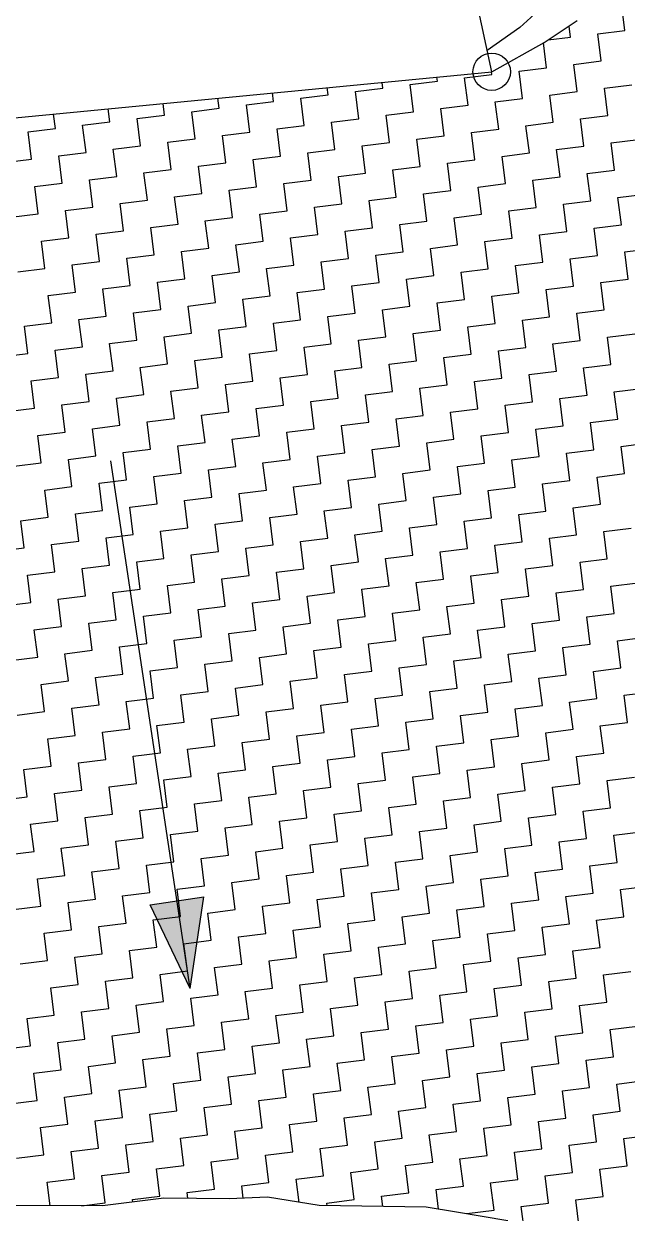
# Model space of a CAD drawing. Header units: metres. Extents: x 286056 to 292206, y 2024114 to 2027347.
# Drawn here: x 290969.5 to 291182.1, y 2025983.3 to 2026402.6 of the extents above; entities that cross this region are included whole.
import ezdxf

# ---------------------------------------------------------------- set-up
doc = ezdxf.new("R2010")
doc.units = ezdxf.units.M
doc.header["$LTSCALE"] = 0.3
doc.header["$MEASUREMENT"] = 0
for name, color, linetype in [('LINE_WATER', 4, 'Continuous'), ('POLY_HATCH', 12, 'Continuous'), ('V_BOUND_LINE', 7, 'Continuous')]:
    doc.layers.add(name, color=color, linetype=linetype)

# ---------------------------------------------------------------- blocks, each defined once
blk = doc.blocks.new('13')
h = blk.add_hatch(color=256)
h.paths.add_polyline_path([(623.67, 328.224), (622.439, 328.193), (623.773, 324.198)])
h.paths.add_polyline_path([(623.773, 324.198), (624.902, 328.255), (623.67, 328.224)])
for points in [[(623.773, 324.198), (623.155, 348.451)], [(622.439, 328.193), (624.902, 328.255)], [(623.773, 324.198), (622.439, 328.193)], [(623.773, 324.198), (624.902, 328.255)]]:
    blk.add_lwpolyline(points)
blk.add_circle((642.504, 363.876), 0.851)
at = {"layer": 'LINE_WATER'}
for p, q in [((646.179, 367.25), (644.02, 365.708)), ((644.02, 365.708), (642.419, 364.855))]:
    blk.add_line(p, q, dxfattribs=at)
at = {"layer": 'POLY_HATCH', "linetype": 'Continuous'}
for p, q in [((648.75, 365), (648.75, 366.25)), ((646.25, 365), (646.25, 365.508)), ((645, 363.75), (645, 364.887)), ((645.233, 365), (646.25, 365)), ((647.5, 365), (648.75, 365)), ((647.5, 363.75), (647.5, 365)), ((622.5, 363.75), (622.5, 364.414)), ((625, 363.75), (625, 364.347)), ((627.5, 363.75), (627.5, 364.279)), ((630, 363.75), (630, 364.212)), ((632.5, 363.75), (632.5, 364.145)), ((635, 363.75), (635, 364.078)), ((637.5, 363.75), (637.5, 364.01)), ((621.25, 363.75), (622.5, 363.75)), ((621.25, 362.5), (621.25, 363.75)), ((623.75, 363.75), (625, 363.75)), ((623.75, 362.5), (623.75, 363.75)), ((626.25, 363.75), (627.5, 363.75)), ((626.25, 362.5), (626.25, 363.75)), ((628.75, 363.75), (630, 363.75)), ((628.75, 362.5), (628.75, 363.75)), ((631.25, 363.75), (632.5, 363.75)), ((631.25, 362.5), (631.25, 363.75)), ((633.75, 363.75), (635, 363.75)), ((633.75, 362.5), (633.75, 363.75)), ((636.25, 363.75), (637.5, 363.75)), ((636.25, 362.5), (636.25, 363.75)), ((638.75, 363.75), (640, 363.75)), ((638.75, 362.5), (638.75, 363.75)), ((640, 363.75), (640, 363.943)), ((641.25, 363.75), (642.5, 363.75)), ((641.25, 362.5), (641.25, 363.75)), ((642.5, 363.75), (642.5, 363.876)), ((643.75, 363.75), (645, 363.75)), ((643.75, 362.5), (643.75, 363.75)), ((646.25, 363.75), (647.5, 363.75)), ((646.25, 362.5), (646.25, 363.75)), ((620, 362.5), (621.25, 362.5)), ((622.5, 362.5), (623.75, 362.5)), ((622.5, 361.25), (622.5, 362.5)), ((625, 362.5), (626.25, 362.5)), ((625, 361.25), (625, 362.5)), ((627.5, 362.5), (628.75, 362.5)), ((627.5, 361.25), (627.5, 362.5)), ((630, 362.5), (631.25, 362.5)), ((630, 361.25), (630, 362.5)), ((632.5, 362.5), (633.75, 362.5)), ((632.5, 361.25), (632.5, 362.5)), ((635, 362.5), (636.25, 362.5)), ((635, 361.25), (635, 362.5)), ((637.5, 362.5), (638.75, 362.5)), ((637.5, 361.25), (637.5, 362.5)), ((640, 362.5), (641.25, 362.5)), ((640, 361.25), (640, 362.5)), ((642.5, 362.5), (643.75, 362.5)), ((642.5, 361.25), (642.5, 362.5)), ((645, 362.5), (646.25, 362.5)), ((645, 361.25), (645, 362.5)), ((647.5, 362.5), (648.75, 362.5)), ((647.5, 361.25), (647.5, 362.5)), ((621.25, 361.25), (622.5, 361.25)), ((621.25, 360), (621.25, 361.25)), ((623.75, 361.25), (625, 361.25)), ((623.75, 360), (623.75, 361.25)), ((626.25, 361.25), (627.5, 361.25)), ((626.25, 360), (626.25, 361.25)), ((628.75, 361.25), (630, 361.25)), ((628.75, 360), (628.75, 361.25)), ((631.25, 361.25), (632.5, 361.25)), ((631.25, 360), (631.25, 361.25)), ((633.75, 361.25), (635, 361.25)), ((633.75, 360), (633.75, 361.25)), ((636.25, 361.25), (637.5, 361.25)), ((636.25, 360), (636.25, 361.25)), ((638.75, 361.25), (640, 361.25)), ((638.75, 360), (638.75, 361.25)), ((641.25, 361.25), (642.5, 361.25)), ((641.25, 360), (641.25, 361.25)), ((643.75, 361.25), (645, 361.25)), ((643.75, 360), (643.75, 361.25)), ((646.25, 361.25), (647.5, 361.25)), ((646.25, 360), (646.25, 361.25)), ((620, 360), (621.25, 360)), ((622.5, 360), (623.75, 360)), ((622.5, 358.75), (622.5, 360)), ((625, 360), (626.25, 360)), ((625, 358.75), (625, 360)), ((627.5, 360), (628.75, 360)), ((627.5, 358.75), (627.5, 360)), ((630, 360), (631.25, 360)), ((630, 358.75), (630, 360)), ((632.5, 360), (633.75, 360)), ((632.5, 358.75), (632.5, 360)), ((635, 360), (636.25, 360)), ((635, 358.75), (635, 360)), ((637.5, 360), (638.75, 360)), ((637.5, 358.75), (637.5, 360)), ((640, 360), (641.25, 360)), ((640, 358.75), (640, 360)), ((642.5, 360), (643.75, 360)), ((642.5, 358.75), (642.5, 360)), ((645, 360), (646.25, 360)), ((645, 358.75), (645, 360)), ((647.5, 360), (648.75, 360)), ((647.5, 358.75), (647.5, 360)), ((621.25, 358.75), (622.5, 358.75)), ((621.25, 357.5), (621.25, 358.75)), ((623.75, 358.75), (625, 358.75)), ((623.75, 357.5), (623.75, 358.75)), ((626.25, 358.75), (627.5, 358.75)), ((626.25, 357.5), (626.25, 358.75)), ((628.75, 358.75), (630, 358.75)), ((628.75, 357.5), (628.75, 358.75)), ((631.25, 358.75), (632.5, 358.75)), ((631.25, 357.5), (631.25, 358.75)), ((633.75, 358.75), (635, 358.75)), ((633.75, 357.5), (633.75, 358.75)), ((636.25, 358.75), (637.5, 358.75)), ((636.25, 357.5), (636.25, 358.75)), ((638.75, 358.75), (640, 358.75)), ((638.75, 357.5), (638.75, 358.75)), ((641.25, 358.75), (642.5, 358.75)), ((641.25, 357.5), (641.25, 358.75)), ((643.75, 358.75), (645, 358.75)), ((643.75, 357.5), (643.75, 358.75)), ((646.25, 358.75), (647.5, 358.75)), ((646.25, 357.5), (646.25, 358.75)), ((620, 357.5), (621.25, 357.5)), ((622.5, 357.5), (623.75, 357.5)), ((622.5, 356.25), (622.5, 357.5)), ((625, 357.5), (626.25, 357.5)), ((625, 356.25), (625, 357.5)), ((627.5, 357.5), (628.75, 357.5)), ((627.5, 356.25), (627.5, 357.5)), ((630, 357.5), (631.25, 357.5)), ((630, 356.25), (630, 357.5)), ((632.5, 357.5), (633.75, 357.5)), ((632.5, 356.25), (632.5, 357.5)), ((635, 357.5), (636.25, 357.5)), ((635, 356.25), (635, 357.5)), ((637.5, 357.5), (638.75, 357.5)), ((637.5, 356.25), (637.5, 357.5)), ((640, 357.5), (641.25, 357.5)), ((640, 356.25), (640, 357.5)), ((642.5, 357.5), (643.75, 357.5)), ((642.5, 356.25), (642.5, 357.5)), ((645, 357.5), (646.25, 357.5)), ((645, 356.25), (645, 357.5)), ((647.5, 357.5), (648.75, 357.5)), ((647.5, 356.25), (647.5, 357.5)), ((621.25, 356.25), (622.5, 356.25)), ((621.25, 355), (621.25, 356.25)), ((623.75, 356.25), (625, 356.25)), ((623.75, 355), (623.75, 356.25)), ((626.25, 356.25), (627.5, 356.25)), ((626.25, 355), (626.25, 356.25)), ((628.75, 356.25), (630, 356.25)), ((628.75, 355), (628.75, 356.25)), ((631.25, 356.25), (632.5, 356.25)), ((631.25, 355), (631.25, 356.25)), ((633.75, 356.25), (635, 356.25)), ((633.75, 355), (633.75, 356.25)), ((636.25, 356.25), (637.5, 356.25)), ((636.25, 355), (636.25, 356.25)), ((638.75, 356.25), (640, 356.25)), ((638.75, 355), (638.75, 356.25)), ((641.25, 356.25), (642.5, 356.25)), ((641.25, 355), (641.25, 356.25)), ((643.75, 356.25), (645, 356.25)), ((643.75, 355), (643.75, 356.25)), ((646.25, 356.25), (647.5, 356.25)), ((646.25, 355), (646.25, 356.25)), ((620, 355), (621.25, 355)), ((620, 353.75), (620, 355)), ((622.5, 355), (623.75, 355)), ((622.5, 353.75), (622.5, 355)), ((625, 355), (626.25, 355)), ((625, 353.75), (625, 355)), ((627.5, 355), (628.75, 355)), ((627.5, 353.75), (627.5, 355)), ((630, 355), (631.25, 355)), ((630, 353.75), (630, 355)), ((632.5, 355), (633.75, 355)), ((632.5, 353.75), (632.5, 355)), ((635, 355), (636.25, 355)), ((635, 353.75), (635, 355)), ((637.5, 355), (638.75, 355)), ((637.5, 353.75), (637.5, 355)), ((640, 355), (641.25, 355)), ((640, 353.75), (640, 355)), ((642.5, 355), (643.75, 355)), ((642.5, 353.75), (642.5, 355)), ((645, 355), (646.25, 355)), ((645, 353.75), (645, 355)), ((647.5, 355), (648.75, 355)), ((647.5, 353.75), (647.5, 355)), ((618.75, 353.75), (620, 353.75)), ((621.25, 353.75), (622.5, 353.75)), ((621.25, 352.5), (621.25, 353.75)), ((623.75, 353.75), (625, 353.75)), ((623.75, 352.5), (623.75, 353.75)), ((626.25, 353.75), (627.5, 353.75)), ((626.25, 352.5), (626.25, 353.75)), ((628.75, 353.75), (630, 353.75)), ((628.75, 352.5), (628.75, 353.75)), ((631.25, 353.75), (632.5, 353.75)), ((631.25, 352.5), (631.25, 353.75)), ((633.75, 353.75), (635, 353.75)), ((633.75, 352.5), (633.75, 353.75)), ((636.25, 353.75), (637.5, 353.75)), ((636.25, 352.5), (636.25, 353.75)), ((638.75, 353.75), (640, 353.75)), ((638.75, 352.5), (638.75, 353.75)), ((641.25, 353.75), (642.5, 353.75)), ((641.25, 352.5), (641.25, 353.75)), ((643.75, 353.75), (645, 353.75)), ((643.75, 352.5), (643.75, 353.75)), ((646.25, 353.75), (647.5, 353.75)), ((646.25, 352.5), (646.25, 353.75)), ((620, 352.5), (621.25, 352.5)), ((620, 351.25), (620, 352.5)), ((622.5, 352.5), (623.75, 352.5)), ((622.5, 351.25), (622.5, 352.5)), ((625, 352.5), (626.25, 352.5)), ((625, 351.25), (625, 352.5)), ((627.5, 352.5), (628.75, 352.5)), ((627.5, 351.25), (627.5, 352.5)), ((630, 352.5), (631.25, 352.5)), ((630, 351.25), (630, 352.5)), ((632.5, 352.5), (633.75, 352.5)), ((632.5, 351.25), (632.5, 352.5)), ((635, 352.5), (636.25, 352.5)), ((635, 351.25), (635, 352.5)), ((637.5, 352.5), (638.75, 352.5)), ((637.5, 351.25), (637.5, 352.5)), ((640, 352.5), (641.25, 352.5)), ((640, 351.25), (640, 352.5)), ((642.5, 352.5), (643.75, 352.5)), ((642.5, 351.25), (642.5, 352.5)), ((645, 352.5), (646.25, 352.5)), ((645, 351.25), (645, 352.5)), ((618.75, 351.25), (620, 351.25)), ((621.25, 351.25), (622.5, 351.25)), ((621.25, 350), (621.25, 351.25)), ((623.75, 351.25), (625, 351.25)), ((623.75, 350), (623.75, 351.25)), ((626.25, 351.25), (627.5, 351.25)), ((626.25, 350), (626.25, 351.25)), ((628.75, 351.25), (630, 351.25)), ((628.75, 350), (628.75, 351.25)), ((631.25, 351.25), (632.5, 351.25)), ((631.25, 350), (631.25, 351.25)), ((633.75, 351.25), (635, 351.25)), ((633.75, 350), (633.75, 351.25)), ((636.25, 351.25), (637.5, 351.25)), ((636.25, 350), (636.25, 351.25)), ((638.75, 351.25), (640, 351.25)), ((638.75, 350), (638.75, 351.25)), ((641.25, 351.25), (642.5, 351.25)), ((641.25, 350), (641.25, 351.25)), ((643.75, 351.25), (645, 351.25)), ((643.75, 350), (643.75, 351.25)), ((646.25, 351.25), (647.5, 351.25)), ((646.25, 350), (646.25, 351.25)), ((620, 350), (621.25, 350)), ((620, 348.75), (620, 350)), ((622.5, 350), (623.75, 350)), ((622.5, 348.75), (622.5, 350)), ((625, 350), (626.25, 350)), ((625, 348.75), (625, 350)), ((627.5, 350), (628.75, 350)), ((627.5, 348.75), (627.5, 350)), ((630, 350), (631.25, 350)), ((630, 348.75), (630, 350)), ((632.5, 350), (633.75, 350)), ((632.5, 348.75), (632.5, 350)), ((635, 350), (636.25, 350)), ((635, 348.75), (635, 350)), ((637.5, 350), (638.75, 350)), ((637.5, 348.75), (637.5, 350)), ((640, 350), (641.25, 350)), ((640, 348.75), (640, 350)), ((642.5, 350), (643.75, 350)), ((642.5, 348.75), (642.5, 350)), ((645, 350), (646.25, 350)), ((645, 348.75), (645, 350)), ((618.75, 348.75), (620, 348.75)), ((621.25, 348.75), (622.5, 348.75)), ((621.25, 347.5), (621.25, 348.75)), ((623.75, 348.75), (625, 348.75)), ((623.75, 347.5), (623.75, 348.75)), ((626.25, 348.75), (627.5, 348.75)), ((626.25, 347.5), (626.25, 348.75)), ((628.75, 348.75), (630, 348.75)), ((628.75, 347.5), (628.75, 348.75)), ((631.25, 348.75), (632.5, 348.75)), ((631.25, 347.5), (631.25, 348.75)), ((633.75, 348.75), (635, 348.75)), ((633.75, 347.5), (633.75, 348.75)), ((636.25, 348.75), (637.5, 348.75)), ((636.25, 347.5), (636.25, 348.75)), ((638.75, 348.75), (640, 348.75)), ((638.75, 347.5), (638.75, 348.75)), ((641.25, 348.75), (642.5, 348.75)), ((641.25, 347.5), (641.25, 348.75)), ((643.75, 348.75), (645, 348.75)), ((643.75, 347.5), (643.75, 348.75)), ((646.25, 348.75), (647.5, 348.75)), ((646.25, 347.5), (646.25, 348.75)), ((620, 347.5), (621.25, 347.5)), ((620, 346.25), (620, 347.5)), ((622.5, 347.5), (623.75, 347.5)), ((622.5, 346.25), (622.5, 347.5)), ((625, 347.5), (626.25, 347.5)), ((625, 346.25), (625, 347.5)), ((627.5, 347.5), (628.75, 347.5)), ((627.5, 346.25), (627.5, 347.5)), ((630, 347.5), (631.25, 347.5)), ((630, 346.25), (630, 347.5)), ((632.5, 347.5), (633.75, 347.5)), ((632.5, 346.25), (632.5, 347.5)), ((635, 347.5), (636.25, 347.5)), ((635, 346.25), (635, 347.5)), ((637.5, 347.5), (638.75, 347.5)), ((637.5, 346.25), (637.5, 347.5)), ((640, 347.5), (641.25, 347.5)), ((640, 346.25), (640, 347.5)), ((642.5, 347.5), (643.75, 347.5)), ((642.5, 346.25), (642.5, 347.5)), ((645, 347.5), (646.25, 347.5)), ((645, 346.25), (645, 347.5)), ((618.75, 346.25), (620, 346.25)), ((618.75, 345), (618.75, 346.25)), ((621.25, 346.25), (622.5, 346.25)), ((621.25, 345), (621.25, 346.25)), ((623.75, 346.25), (625, 346.25)), ((623.75, 345), (623.75, 346.25)), ((626.25, 346.25), (627.5, 346.25)), ((626.25, 345), (626.25, 346.25)), ((628.75, 346.25), (630, 346.25)), ((628.75, 345), (628.75, 346.25)), ((631.25, 346.25), (632.5, 346.25)), ((631.25, 345), (631.25, 346.25)), ((633.75, 346.25), (635, 346.25)), ((633.75, 345), (633.75, 346.25)), ((636.25, 346.25), (637.5, 346.25)), ((636.25, 345), (636.25, 346.25)), ((638.75, 346.25), (640, 346.25)), ((638.75, 345), (638.75, 346.25)), ((641.25, 346.25), (642.5, 346.25)), ((641.25, 345), (641.25, 346.25)), ((643.75, 346.25), (645, 346.25)), ((643.75, 345), (643.75, 346.25)), ((646.25, 346.25), (647.5, 346.25)), ((646.25, 345), (646.25, 346.25)), ((617.5, 345), (618.75, 345)), ((620, 345), (621.25, 345)), ((620, 343.75), (620, 345)), ((622.5, 345), (623.75, 345)), ((622.5, 343.75), (622.5, 345)), ((625, 345), (626.25, 345)), ((625, 343.75), (625, 345)), ((627.5, 345), (628.75, 345)), ((627.5, 343.75), (627.5, 345)), ((630, 345), (631.25, 345)), ((630, 343.75), (630, 345)), ((632.5, 345), (633.75, 345)), ((632.5, 343.75), (632.5, 345)), ((635, 345), (636.25, 345)), ((635, 343.75), (635, 345)), ((637.5, 345), (638.75, 345)), ((637.5, 343.75), (637.5, 345)), ((640, 345), (641.25, 345)), ((640, 343.75), (640, 345)), ((642.5, 345), (643.75, 345)), ((642.5, 343.75), (642.5, 345)), ((645, 345), (646.25, 345)), ((645, 343.75), (645, 345)), ((618.75, 343.75), (620, 343.75)), ((618.75, 342.5), (618.75, 343.75)), ((621.25, 343.75), (622.5, 343.75)), ((621.25, 342.5), (621.25, 343.75)), ((623.75, 343.75), (625, 343.75)), ((623.75, 342.5), (623.75, 343.75)), ((626.25, 343.75), (627.5, 343.75)), ((626.25, 342.5), (626.25, 343.75)), ((628.75, 343.75), (630, 343.75)), ((628.75, 342.5), (628.75, 343.75)), ((631.25, 343.75), (632.5, 343.75)), ((631.25, 342.5), (631.25, 343.75)), ((633.75, 343.75), (635, 343.75)), ((633.75, 342.5), (633.75, 343.75)), ((636.25, 343.75), (637.5, 343.75)), ((636.25, 342.5), (636.25, 343.75)), ((638.75, 343.75), (640, 343.75)), ((638.75, 342.5), (638.75, 343.75)), ((641.25, 343.75), (642.5, 343.75)), ((641.25, 342.5), (641.25, 343.75)), ((643.75, 343.75), (645, 343.75)), ((643.75, 342.5), (643.75, 343.75)), ((617.5, 342.5), (618.75, 342.5)), ((620, 342.5), (621.25, 342.5)), ((620, 341.25), (620, 342.5)), ((622.5, 342.5), (623.75, 342.5)), ((622.5, 341.25), (622.5, 342.5)), ((625, 342.5), (626.25, 342.5)), ((625, 341.25), (625, 342.5)), ((627.5, 342.5), (628.75, 342.5)), ((627.5, 341.25), (627.5, 342.5)), ((630, 342.5), (631.25, 342.5)), ((630, 341.25), (630, 342.5)), ((632.5, 342.5), (633.75, 342.5)), ((632.5, 341.25), (632.5, 342.5)), ((635, 342.5), (636.25, 342.5)), ((635, 341.25), (635, 342.5)), ((637.5, 342.5), (638.75, 342.5)), ((637.5, 341.25), (637.5, 342.5)), ((640, 342.5), (641.25, 342.5)), ((640, 341.25), (640, 342.5)), ((642.5, 342.5), (643.75, 342.5)), ((642.5, 341.25), (642.5, 342.5)), ((645, 342.5), (646.25, 342.5)), ((645, 341.25), (645, 342.5)), ((618.75, 341.25), (620, 341.25)), ((618.75, 340), (618.75, 341.25)), ((621.25, 341.25), (622.5, 341.25)), ((621.25, 340), (621.25, 341.25)), ((623.75, 341.25), (625, 341.25)), ((623.75, 340), (623.75, 341.25)), ((626.25, 341.25), (627.5, 341.25)), ((626.25, 340), (626.25, 341.25)), ((628.75, 341.25), (630, 341.25)), ((628.75, 340), (628.75, 341.25)), ((631.25, 341.25), (632.5, 341.25)), ((631.25, 340), (631.25, 341.25)), ((633.75, 341.25), (635, 341.25)), ((633.75, 340), (633.75, 341.25)), ((636.25, 341.25), (637.5, 341.25)), ((636.25, 340), (636.25, 341.25)), ((638.75, 341.25), (640, 341.25)), ((638.75, 340), (638.75, 341.25)), ((641.25, 341.25), (642.5, 341.25)), ((641.25, 340), (641.25, 341.25)), ((643.75, 341.25), (645, 341.25)), ((643.75, 340), (643.75, 341.25)), ((617.5, 340), (618.75, 340)), ((620, 340), (621.25, 340)), ((620, 338.75), (620, 340)), ((622.5, 340), (623.75, 340)), ((622.5, 338.75), (622.5, 340)), ((625, 340), (626.25, 340)), ((625, 338.75), (625, 340)), ((627.5, 340), (628.75, 340)), ((627.5, 338.75), (627.5, 340)), ((630, 340), (631.25, 340)), ((630, 338.75), (630, 340)), ((632.5, 340), (633.75, 340)), ((632.5, 338.75), (632.5, 340)), ((635, 340), (636.25, 340)), ((635, 338.75), (635, 340)), ((637.5, 340), (638.75, 340)), ((637.5, 338.75), (637.5, 340)), ((640, 340), (641.25, 340)), ((640, 338.75), (640, 340)), ((642.5, 340), (643.75, 340)), ((642.5, 338.75), (642.5, 340)), ((645, 340), (646.25, 340)), ((645, 338.75), (645, 340)), ((618.75, 338.75), (620, 338.75)), ((618.75, 337.5), (618.75, 338.75)), ((621.25, 338.75), (622.5, 338.75)), ((621.25, 337.5), (621.25, 338.75)), ((623.75, 338.75), (625, 338.75)), ((623.75, 337.5), (623.75, 338.75)), ((626.25, 338.75), (627.5, 338.75)), ((626.25, 337.5), (626.25, 338.75)), ((628.75, 338.75), (630, 338.75)), ((628.75, 337.5), (628.75, 338.75)), ((631.25, 338.75), (632.5, 338.75)), ((631.25, 337.5), (631.25, 338.75)), ((633.75, 338.75), (635, 338.75)), ((633.75, 337.5), (633.75, 338.75)), ((636.25, 338.75), (637.5, 338.75)), ((636.25, 337.5), (636.25, 338.75)), ((638.75, 338.75), (640, 338.75)), ((638.75, 337.5), (638.75, 338.75)), ((641.25, 338.75), (642.5, 338.75)), ((641.25, 337.5), (641.25, 338.75)), ((643.75, 338.75), (645, 338.75)), ((643.75, 337.5), (643.75, 338.75)), ((617.5, 337.5), (618.75, 337.5)), ((620, 337.5), (621.25, 337.5)), ((620, 336.25), (620, 337.5)), ((622.5, 337.5), (623.75, 337.5)), ((622.5, 336.25), (622.5, 337.5)), ((625, 337.5), (626.25, 337.5)), ((625, 336.25), (625, 337.5)), ((627.5, 337.5), (628.75, 337.5)), ((627.5, 336.25), (627.5, 337.5)), ((630, 337.5), (631.25, 337.5)), ((630, 336.25), (630, 337.5)), ((632.5, 337.5), (633.75, 337.5)), ((632.5, 336.25), (632.5, 337.5)), ((635, 337.5), (636.25, 337.5)), ((635, 336.25), (635, 337.5)), ((637.5, 337.5), (638.75, 337.5)), ((637.5, 336.25), (637.5, 337.5)), ((640, 337.5), (641.25, 337.5)), ((640, 336.25), (640, 337.5)), ((642.5, 337.5), (643.75, 337.5)), ((642.5, 336.25), (642.5, 337.5)), ((645, 337.5), (646.25, 337.5)), ((645, 336.25), (645, 337.5)), ((618.75, 336.25), (620, 336.25)), ((618.75, 335), (618.75, 336.25)), ((621.25, 336.25), (622.5, 336.25)), ((621.25, 335), (621.25, 336.25)), ((623.75, 336.25), (625, 336.25)), ((623.75, 335), (623.75, 336.25)), ((626.25, 336.25), (627.5, 336.25)), ((626.25, 335), (626.25, 336.25)), ((628.75, 336.25), (630, 336.25)), ((628.75, 335), (628.75, 336.25)), ((631.25, 336.25), (632.5, 336.25)), ((631.25, 335), (631.25, 336.25)), ((633.75, 336.25), (635, 336.25)), ((633.75, 335), (633.75, 336.25)), ((636.25, 336.25), (637.5, 336.25)), ((636.25, 335), (636.25, 336.25)), ((638.75, 336.25), (640, 336.25)), ((638.75, 335), (638.75, 336.25)), ((641.25, 336.25), (642.5, 336.25)), ((641.25, 335), (641.25, 336.25)), ((643.75, 336.25), (645, 336.25)), ((643.75, 335), (643.75, 336.25)), ((617.5, 335), (618.75, 335)), ((617.5, 333.75), (617.5, 335)), ((620, 335), (621.25, 335)), ((620, 333.75), (620, 335)), ((622.5, 335), (623.75, 335)), ((622.5, 333.75), (622.5, 335)), ((625, 335), (626.25, 335)), ((625, 333.75), (625, 335)), ((627.5, 335), (628.75, 335)), ((627.5, 333.75), (627.5, 335)), ((630, 335), (631.25, 335)), ((630, 333.75), (630, 335)), ((632.5, 335), (633.75, 335)), ((632.5, 333.75), (632.5, 335)), ((635, 335), (636.25, 335)), ((635, 333.75), (635, 335)), ((637.5, 335), (638.75, 335)), ((637.5, 333.75), (637.5, 335)), ((640, 335), (641.25, 335)), ((640, 333.75), (640, 335)), ((642.5, 335), (643.75, 335)), ((642.5, 333.75), (642.5, 335)), ((645, 335), (646.25, 335)), ((645, 333.75), (645, 335)), ((616.25, 333.75), (617.5, 333.75)), ((618.75, 333.75), (620, 333.75)), ((618.75, 332.5), (618.75, 333.75)), ((621.25, 333.75), (622.5, 333.75)), ((621.25, 332.5), (621.25, 333.75)), ((623.75, 333.75), (625, 333.75)), ((623.75, 332.5), (623.75, 333.75)), ((626.25, 333.75), (627.5, 333.75)), ((626.25, 332.5), (626.25, 333.75)), ((628.75, 333.75), (630, 333.75)), ((628.75, 332.5), (628.75, 333.75)), ((631.25, 333.75), (632.5, 333.75)), ((631.25, 332.5), (631.25, 333.75)), ((633.75, 333.75), (635, 333.75)), ((633.75, 332.5), (633.75, 333.75)), ((636.25, 333.75), (637.5, 333.75)), ((636.25, 332.5), (636.25, 333.75)), ((638.75, 333.75), (640, 333.75)), ((638.75, 332.5), (638.75, 333.75)), ((641.25, 333.75), (642.5, 333.75)), ((641.25, 332.5), (641.25, 333.75)), ((643.75, 333.75), (645, 333.75)), ((643.75, 332.5), (643.75, 333.75)), ((617.5, 332.5), (618.75, 332.5)), ((617.5, 331.25), (617.5, 332.5)), ((620, 332.5), (621.25, 332.5)), ((620, 331.25), (620, 332.5)), ((622.5, 332.5), (623.75, 332.5)), ((622.5, 331.25), (622.5, 332.5)), ((625, 332.5), (626.25, 332.5)), ((625, 331.25), (625, 332.5)), ((627.5, 332.5), (628.75, 332.5)), ((627.5, 331.25), (627.5, 332.5)), ((630, 332.5), (631.25, 332.5)), ((630, 331.25), (630, 332.5)), ((632.5, 332.5), (633.75, 332.5)), ((632.5, 331.25), (632.5, 332.5)), ((635, 332.5), (636.25, 332.5)), ((635, 331.25), (635, 332.5)), ((637.5, 332.5), (638.75, 332.5)), ((637.5, 331.25), (637.5, 332.5)), ((640, 332.5), (641.25, 332.5)), ((640, 331.25), (640, 332.5)), ((642.5, 332.5), (643.75, 332.5)), ((642.5, 331.25), (642.5, 332.5)), ((616.25, 331.25), (617.5, 331.25)), ((618.75, 331.25), (620, 331.25)), ((618.75, 330), (618.75, 331.25)), ((621.25, 331.25), (622.5, 331.25)), ((621.25, 330), (621.25, 331.25)), ((623.75, 331.25), (625, 331.25)), ((623.75, 330), (623.75, 331.25)), ((626.25, 331.25), (627.5, 331.25)), ((626.25, 330), (626.25, 331.25)), ((628.75, 331.25), (630, 331.25)), ((628.75, 330), (628.75, 331.25)), ((631.25, 331.25), (632.5, 331.25)), ((631.25, 330), (631.25, 331.25)), ((633.75, 331.25), (635, 331.25)), ((633.75, 330), (633.75, 331.25)), ((636.25, 331.25), (637.5, 331.25)), ((636.25, 330), (636.25, 331.25)), ((638.75, 331.25), (640, 331.25)), ((638.75, 330), (638.75, 331.25)), ((641.25, 331.25), (642.5, 331.25)), ((641.25, 330), (641.25, 331.25)), ((643.75, 331.25), (645, 331.25)), ((643.75, 330), (643.75, 331.25)), ((617.5, 330), (618.75, 330)), ((617.5, 328.75), (617.5, 330)), ((620, 330), (621.25, 330)), ((620, 328.75), (620, 330)), ((622.5, 330), (623.75, 330)), ((622.5, 328.75), (622.5, 330)), ((625, 330), (626.25, 330)), ((625, 328.75), (625, 330)), ((627.5, 330), (628.75, 330)), ((627.5, 328.75), (627.5, 330)), ((630, 330), (631.25, 330)), ((630, 328.75), (630, 330)), ((632.5, 330), (633.75, 330)), ((632.5, 328.75), (632.5, 330)), ((635, 330), (636.25, 330)), ((635, 328.75), (635, 330)), ((637.5, 330), (638.75, 330)), ((637.5, 328.75), (637.5, 330)), ((640, 330), (641.25, 330)), ((640, 328.75), (640, 330)), ((642.5, 330), (643.75, 330)), ((642.5, 328.75), (642.5, 330)), ((616.25, 328.75), (617.5, 328.75)), ((618.75, 328.75), (620, 328.75)), ((618.75, 327.5), (618.75, 328.75)), ((621.25, 328.75), (622.5, 328.75)), ((621.25, 327.5), (621.25, 328.75)), ((623.75, 328.75), (625, 328.75)), ((623.75, 327.5), (623.75, 328.75)), ((626.25, 328.75), (627.5, 328.75)), ((626.25, 327.5), (626.25, 328.75)), ((628.75, 328.75), (630, 328.75)), ((628.75, 327.5), (628.75, 328.75)), ((631.25, 328.75), (632.5, 328.75)), ((631.25, 327.5), (631.25, 328.75)), ((633.75, 328.75), (635, 328.75)), ((633.75, 327.5), (633.75, 328.75)), ((636.25, 328.75), (637.5, 328.75)), ((636.25, 327.5), (636.25, 328.75)), ((638.75, 328.75), (640, 328.75)), ((638.75, 327.5), (638.75, 328.75)), ((641.25, 328.75), (642.5, 328.75)), ((641.25, 327.5), (641.25, 328.75)), ((643.75, 328.75), (645, 328.75)), ((643.75, 327.5), (643.75, 328.75)), ((617.5, 327.5), (618.75, 327.5)), ((617.5, 326.25), (617.5, 327.5)), ((620, 327.5), (621.25, 327.5)), ((620, 326.25), (620, 327.5)), ((622.5, 327.5), (623.75, 327.5)), ((622.5, 326.25), (622.5, 327.5)), ((625, 327.5), (626.25, 327.5)), ((625, 326.25), (625, 327.5)), ((627.5, 327.5), (628.75, 327.5)), ((627.5, 326.25), (627.5, 327.5)), ((630, 327.5), (631.25, 327.5)), ((630, 326.25), (630, 327.5)), ((632.5, 327.5), (633.75, 327.5)), ((632.5, 326.25), (632.5, 327.5)), ((635, 327.5), (636.25, 327.5)), ((635, 326.25), (635, 327.5)), ((637.5, 327.5), (638.75, 327.5)), ((637.5, 326.25), (637.5, 327.5)), ((640, 327.5), (641.25, 327.5)), ((640, 326.25), (640, 327.5)), ((642.5, 327.5), (643.75, 327.5)), ((642.5, 326.25), (642.5, 327.5)), ((616.25, 326.25), (617.5, 326.25)), ((618.75, 326.25), (620, 326.25)), ((618.75, 325), (618.75, 326.25)), ((621.25, 326.25), (622.5, 326.25)), ((621.25, 325), (621.25, 326.25)), ((623.75, 326.25), (625, 326.25)), ((623.75, 325), (623.75, 326.25)), ((626.25, 326.25), (627.5, 326.25)), ((626.25, 325), (626.25, 326.25)), ((628.75, 326.25), (630, 326.25)), ((628.75, 325), (628.75, 326.25)), ((631.25, 326.25), (632.5, 326.25)), ((631.25, 325), (631.25, 326.25)), ((633.75, 326.25), (635, 326.25)), ((633.75, 325), (633.75, 326.25)), ((636.25, 326.25), (637.5, 326.25)), ((636.25, 325), (636.25, 326.25)), ((638.75, 326.25), (640, 326.25)), ((638.75, 325), (638.75, 326.25)), ((641.25, 326.25), (642.5, 326.25)), ((641.25, 325), (641.25, 326.25)), ((643.75, 326.25), (645, 326.25)), ((643.75, 325), (643.75, 326.25)), ((617.5, 325), (618.75, 325)), ((617.5, 323.75), (617.5, 325)), ((620, 325), (621.25, 325)), ((620, 323.75), (620, 325)), ((622.5, 325), (623.75, 325)), ((622.5, 323.75), (622.5, 325)), ((625, 325), (626.25, 325)), ((625, 323.75), (625, 325)), ((627.5, 325), (628.75, 325)), ((627.5, 323.75), (627.5, 325)), ((630, 325), (631.25, 325)), ((630, 323.75), (630, 325)), ((632.5, 325), (633.75, 325)), ((632.5, 323.75), (632.5, 325)), ((635, 325), (636.25, 325)), ((635, 323.75), (635, 325)), ((637.5, 325), (638.75, 325)), ((637.5, 323.75), (637.5, 325)), ((640, 325), (641.25, 325)), ((640, 323.75), (640, 325)), ((642.5, 325), (643.75, 325)), ((642.5, 323.75), (642.5, 325)), ((616.25, 323.75), (617.5, 323.75)), ((616.25, 322.5), (616.25, 323.75)), ((618.75, 323.75), (620, 323.75)), ((618.75, 322.5), (618.75, 323.75)), ((621.25, 323.75), (622.5, 323.75)), ((621.25, 322.5), (621.25, 323.75)), ((623.75, 323.75), (625, 323.75)), ((623.75, 322.5), (623.75, 323.75)), ((626.25, 323.75), (627.5, 323.75)), ((626.25, 322.5), (626.25, 323.75)), ((628.75, 323.75), (630, 323.75)), ((628.75, 322.5), (628.75, 323.75)), ((631.25, 323.75), (632.5, 323.75)), ((631.25, 322.5), (631.25, 323.75)), ((633.75, 323.75), (635, 323.75)), ((633.75, 322.5), (633.75, 323.75)), ((636.25, 323.75), (637.5, 323.75)), ((636.25, 322.5), (636.25, 323.75)), ((638.75, 323.75), (640, 323.75)), ((638.75, 322.5), (638.75, 323.75)), ((641.25, 323.75), (642.5, 323.75)), ((641.25, 322.5), (641.25, 323.75)), ((615, 322.5), (616.25, 322.5)), ((617.5, 322.5), (618.75, 322.5)), ((617.5, 321.25), (617.5, 322.5)), ((620, 322.5), (621.25, 322.5)), ((620, 321.25), (620, 322.5)), ((622.5, 322.5), (623.75, 322.5)), ((622.5, 321.25), (622.5, 322.5)), ((625, 322.5), (626.25, 322.5)), ((625, 321.25), (625, 322.5)), ((627.5, 322.5), (628.75, 322.5)), ((627.5, 321.25), (627.5, 322.5)), ((630, 322.5), (631.25, 322.5)), ((630, 321.25), (630, 322.5)), ((632.5, 322.5), (633.75, 322.5)), ((632.5, 321.25), (632.5, 322.5)), ((635, 322.5), (636.25, 322.5)), ((635, 321.25), (635, 322.5)), ((637.5, 322.5), (638.75, 322.5)), ((637.5, 321.25), (637.5, 322.5)), ((640, 322.5), (641.25, 322.5)), ((640, 321.25), (640, 322.5)), ((642.5, 322.5), (643.75, 322.5)), ((642.5, 321.25), (642.5, 322.5)), ((616.25, 321.25), (617.5, 321.25)), ((616.25, 320), (616.25, 321.25)), ((618.75, 321.25), (620, 321.25)), ((618.75, 320), (618.75, 321.25)), ((621.25, 321.25), (622.5, 321.25)), ((621.25, 320), (621.25, 321.25)), ((623.75, 321.25), (625, 321.25)), ((623.75, 320), (623.75, 321.25)), ((626.25, 321.25), (627.5, 321.25)), ((626.25, 320), (626.25, 321.25)), ((628.75, 321.25), (630, 321.25)), ((628.75, 320), (628.75, 321.25)), ((631.25, 321.25), (632.5, 321.25)), ((631.25, 320), (631.25, 321.25)), ((633.75, 321.25), (635, 321.25)), ((633.75, 320), (633.75, 321.25)), ((636.25, 321.25), (637.5, 321.25)), ((636.25, 320), (636.25, 321.25)), ((638.75, 321.25), (640, 321.25)), ((638.75, 320), (638.75, 321.25)), ((641.25, 321.25), (642.5, 321.25)), ((641.25, 320), (641.25, 321.25)), ((615, 320), (616.25, 320)), ((617.5, 320), (618.75, 320)), ((617.5, 318.75), (617.5, 320)), ((620, 320), (621.25, 320)), ((620, 318.75), (620, 320)), ((622.5, 320), (623.75, 320)), ((622.5, 318.75), (622.5, 320)), ((625, 320), (626.25, 320)), ((625, 318.75), (625, 320)), ((627.5, 320), (628.75, 320)), ((627.5, 318.75), (627.5, 320)), ((630, 320), (631.25, 320)), ((630, 318.75), (630, 320)), ((632.5, 320), (633.75, 320)), ((632.5, 318.75), (632.5, 320)), ((635, 320), (636.25, 320)), ((635, 318.75), (635, 320)), ((637.5, 320), (638.75, 320)), ((637.5, 318.75), (637.5, 320)), ((640, 320), (641.25, 320)), ((640, 318.75), (640, 320)), ((642.5, 320), (643.75, 320)), ((642.5, 318.75), (642.5, 320)), ((616.25, 318.75), (617.5, 318.75)), ((616.25, 317.5), (616.25, 318.75)), ((618.75, 318.75), (620, 318.75)), ((618.75, 317.5), (618.75, 318.75)), ((621.25, 318.75), (622.5, 318.75)), ((621.25, 317.5), (621.25, 318.75)), ((623.75, 318.75), (625, 318.75)), ((623.75, 317.5), (623.75, 318.75)), ((626.25, 318.75), (627.5, 318.75)), ((626.25, 317.5), (626.25, 318.75)), ((628.75, 318.75), (630, 318.75)), ((628.75, 317.5), (628.75, 318.75)), ((631.25, 318.75), (632.5, 318.75)), ((631.25, 317.5), (631.25, 318.75)), ((633.75, 318.75), (635, 318.75)), ((633.75, 317.5), (633.75, 318.75)), ((636.25, 318.75), (637.5, 318.75)), ((636.25, 317.5), (636.25, 318.75)), ((638.75, 318.75), (640, 318.75)), ((638.75, 317.5), (638.75, 318.75)), ((641.25, 318.75), (642.5, 318.75)), ((641.25, 317.5), (641.25, 318.75)), ((615, 317.5), (616.25, 317.5)), ((617.5, 317.5), (618.75, 317.5)), ((617.5, 316.25), (617.5, 317.5)), ((620, 317.5), (621.25, 317.5)), ((620, 316.25), (620, 317.5)), ((622.5, 317.5), (623.75, 317.5)), ((622.5, 316.25), (622.5, 317.5)), ((625, 317.5), (626.25, 317.5)), ((625, 316.25), (625, 317.5)), ((627.5, 317.5), (628.75, 317.5)), ((627.5, 316.25), (627.5, 317.5)), ((630, 317.5), (631.25, 317.5)), ((630, 316.25), (630, 317.5)), ((632.5, 317.5), (633.75, 317.5)), ((632.5, 316.25), (632.5, 317.5)), ((635, 317.5), (636.25, 317.5)), ((635, 316.25), (635, 317.5)), ((637.5, 317.5), (638.75, 317.5)), ((637.5, 316.25), (637.5, 317.5)), ((640, 317.5), (641.25, 317.5)), ((640, 316.25), (640, 317.5)), ((642.5, 317.5), (643.75, 317.5)), ((642.5, 316.25), (642.5, 317.5)), ((616.25, 316.25), (617.5, 316.25)), ((616.25, 315.176), (616.25, 316.25)), ((618.75, 316.25), (620, 316.25)), ((618.75, 315), (618.75, 316.25)), ((621.25, 316.25), (622.5, 316.25)), ((621.25, 315), (621.25, 316.25)), ((623.75, 316.25), (625, 316.25)), ((623.75, 315), (623.75, 316.25)), ((626.25, 316.25), (627.5, 316.25)), ((626.25, 315), (626.25, 316.25)), ((628.75, 316.25), (630, 316.25)), ((628.75, 315), (628.75, 316.25)), ((631.25, 316.25), (632.5, 316.25)), ((631.25, 315), (631.25, 316.25)), ((633.75, 316.25), (635, 316.25)), ((633.75, 315), (633.75, 316.25)), ((636.25, 316.25), (637.5, 316.25)), ((636.25, 315), (636.25, 316.25)), ((638.75, 316.25), (640, 316.25)), ((638.75, 315), (638.75, 316.25)), ((641.25, 316.25), (642.5, 316.25)), ((641.25, 315), (641.25, 316.25)), ((617.658, 315), (618.75, 315)), ((620, 315), (621.25, 315)), ((620, 314.881), (620, 315)), ((622.5, 315), (623.75, 315)), ((622.5, 314.734), (622.5, 315)), ((625, 315), (626.25, 315)), ((625, 314.431), (625, 315)), ((627.5, 315), (628.75, 315)), ((627.5, 313.936), (627.5, 315)), ((630, 315), (631.25, 315)), ((630, 313.75), (630, 315)), ((632.5, 315), (633.75, 315)), ((632.5, 313.75), (632.5, 315)), ((635, 315), (636.25, 315)), ((635, 313.75), (635, 315)), ((637.5, 315), (638.75, 315)), ((637.5, 313.75), (637.5, 315)), ((640, 315), (641.25, 315)), ((640, 313.75), (640, 315)), ((642.5, 315), (643.75, 315)), ((642.5, 313.75), (642.5, 315)), ((628.75, 313.75), (630, 313.75)), ((628.75, 313.626), (628.75, 313.75)), ((631.25, 313.75), (632.5, 313.75)), ((631.25, 313.279), (631.25, 313.75)), ((633.75, 313.75), (635, 313.75)), ((633.75, 312.844), (633.75, 313.75)), ((636.25, 313.75), (637.5, 313.75)), ((636.25, 312.5), (636.25, 313.75)), ((638.75, 313.75), (640, 313.75)), ((638.75, 312.5), (638.75, 313.75)), ((641.25, 313.75), (642.5, 313.75)), ((641.25, 312.5), (641.25, 313.75)), ((635, 312.5), (636.25, 312.5)), ((637.5, 312.5), (638.75, 312.5)), ((637.5, 311.25), (637.5, 312.5)), ((640, 312.5), (641.25, 312.5)), ((640, 311.25), (640, 312.5))]:
    blk.add_line(p, q, dxfattribs=at)
at = {"layer": 'POLY_HATCH'}
for p, q in [((645.038, 364.902), (646.645, 365.705)), ((642.504, 363.876), (645.038, 364.902)), ((618.608, 314.881), (606.825, 316.353)), ((621.42, 314.881), (618.608, 314.881)), ((624.366, 314.48), (621.42, 314.881)), ((626.107, 314.346), (624.366, 314.48)), ((628.383, 313.677), (626.107, 314.346)), ((633.204, 313.008), (628.383, 313.677)), ((634.543, 312.606), (633.204, 313.008)), ((636.819, 311.937), (634.543, 312.606))]:
    blk.add_line(p, q, dxfattribs=at)
at = {"layer": 'V_BOUND_LINE'}
for p, q in [((642.504, 363.876), (639.459, 398.8)), ((610.029, 364.75), (642.504, 363.876))]:
    blk.add_line(p, q, dxfattribs=at)

msp = doc.modelspace()

# ---------------------------------------------------------------- block references
at = {"xscale": 7.751650312977041, "yscale": 7.751650312977041, "zscale": 7.751650312977041, "rotation": 7.058277928675759}
msp.add_blockref('13', (286538.24, 2022974.39), dxfattribs=at)

doc.saveas('drawing.dxf')
